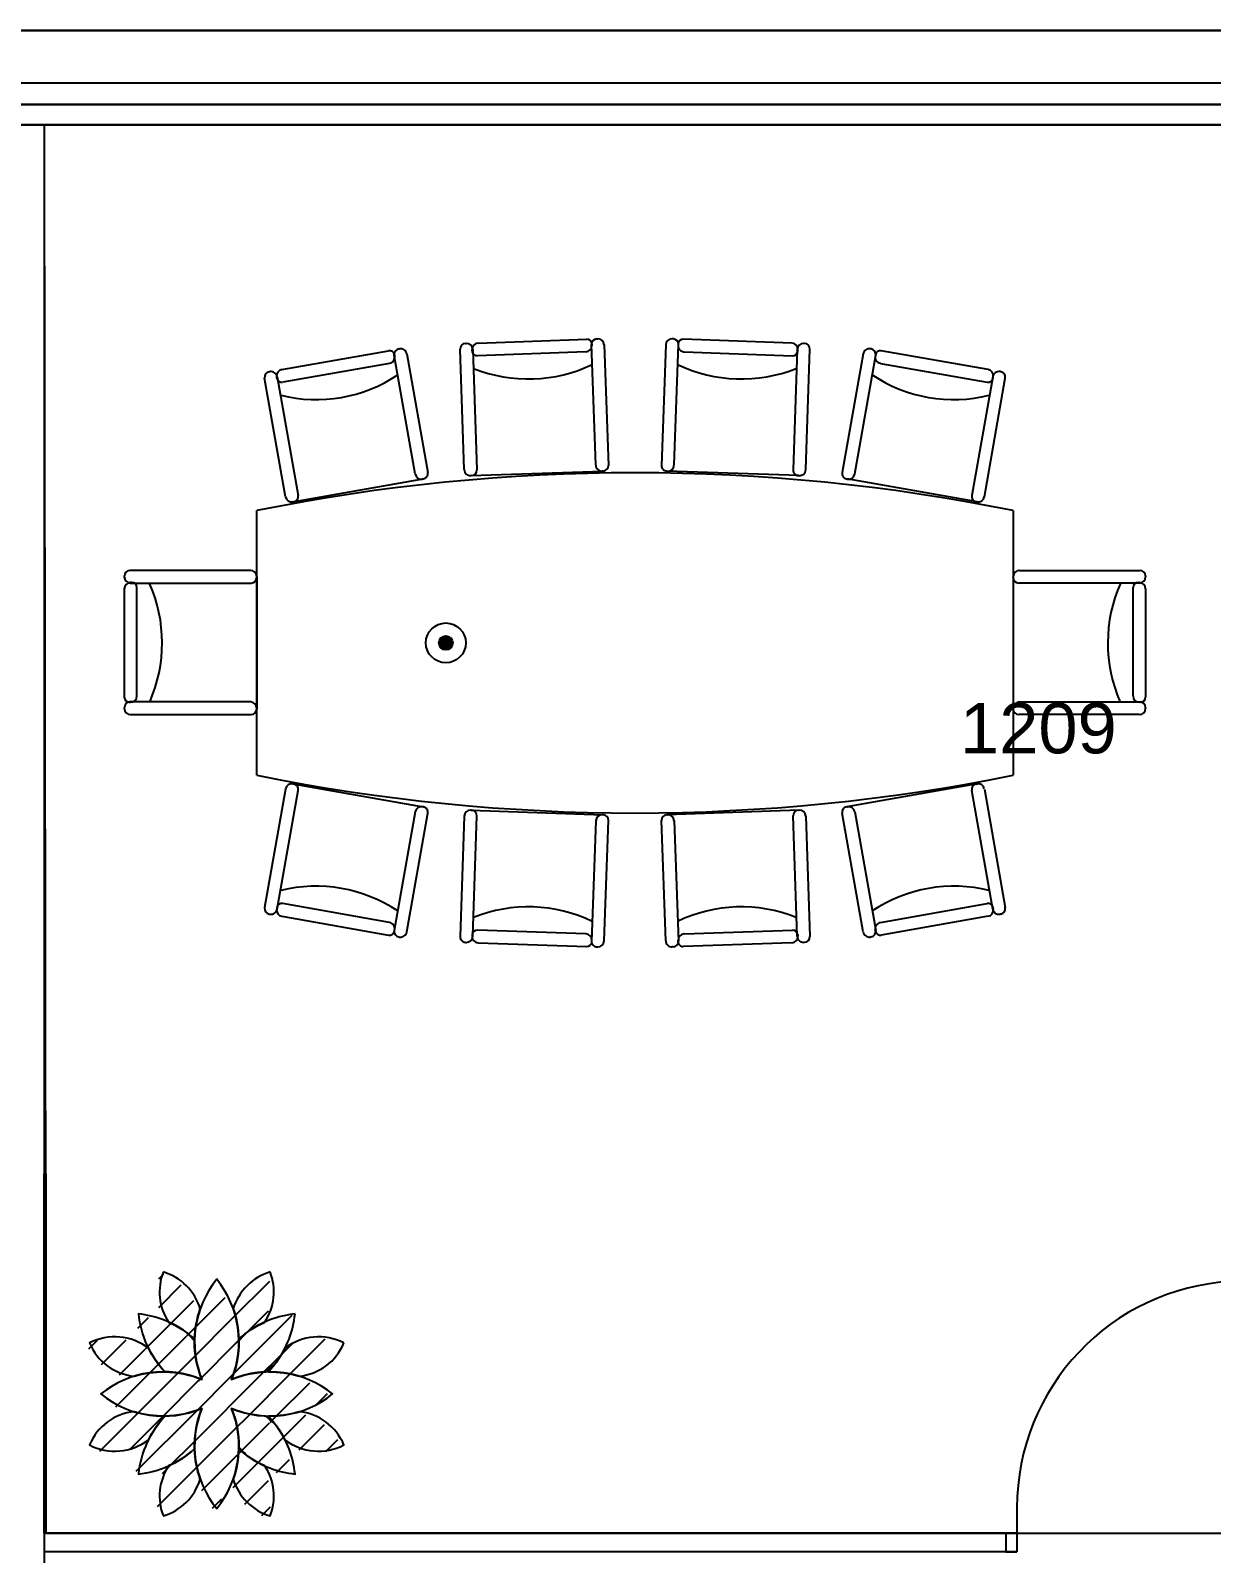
# Model space of a CAD drawing. Header units: inches. Extents: x 4 to 2210, y 3 to 2073.
# Drawn here: x 1649 to 1836.3, y 1831.5 to 2073.3 of the extents above; entities that cross this region are included whole.
import ezdxf

# ---------------------------------------------------------------- set-up
doc = ezdxf.new("R2010")
doc.units = ezdxf.units.IN
doc.header["$MEASUREMENT"] = 0
for name, color, linetype in [('Planon_construction', 253, 'Continuous'), ('Planon_floor', 1, 'Continuous'), ('Planon_space', 40, 'Continuous'), ('Planon_space_number', 30, 'Continuous')]:
    doc.layers.add(name, color=color, linetype=linetype)
doc.styles.get("Standard").update_dxf_attribs({"font": 'arial.ttf'})

# ---------------------------------------------------------------- blocks, each defined once
blk = doc.blocks.new('1Front_1100_A-4_Data_Elec 07 26 18_RDI BASE$0$30DOOR')
for p, q in [((0, 0), (0, 4)), ((36, 0), (36, 4))]:
    blk.add_line(p, q)
blk.add_lwpolyline([(0, -36), (0, 0), (2, 0), (2, -36)], close=True)
blk.add_arc((0, 0), 36, 273.1847, 0)
blk = doc.blocks.new('Furniture_Conftable_3')
at = {"layer": 'Planon_construction'}
blk.add_hatch(color=256, dxfattribs=at).paths.add_polyline_path([(-112.11, 0.02, 1), (-109.89, 0.02, 1)])
for p, q in [((-137.02, 43.41), (-120.07, 46.4)), ((-118.47, 46.68), (-118.35, 46.7)), ((-108.08, 27.53), (-108.75, 46.64)), ((-107.9, 47.55), (-107.78, 47.55)), ((-106.82, 46.38), (-106.83, 46.58)), ((-106.74, 46.59), (-106.08, 27.47)), ((-88.8, 46.21), (-106, 45.61)), ((-105.86, 47.62), (-88.66, 48.22)), ((-87.22, 28.26), (-87.88, 47.37)), ((-87.84, 47.46), (-87.84, 47.25)), ((-87.04, 48.28), (-86.91, 48.28)), ((-85.88, 47.32), (-85.21, 28.2)), ((-76.12, 47.32), (-76.79, 28.2)), ((-74.96, 48.28), (-75.09, 48.28)), ((-74.78, 28.26), (-74.12, 47.37)), ((-74.16, 47.46), (-74.16, 47.25)), ((-56.14, 47.62), (-73.34, 48.22)), ((-73.2, 46.21), (-56, 45.61)), ((-55.26, 46.59), (-55.92, 27.47)), ((-55.18, 46.38), (-55.17, 46.58)), ((-54.1, 47.55), (-54.22, 47.55)), ((-53.92, 27.53), (-53.25, 46.64)), ((-43.53, 46.68), (-43.65, 46.7)), ((-24.98, 43.41), (-41.93, 46.4)), ((-119.93, 44.39), (-136.88, 41.41)), ((-115.86, 26.83), (-119.18, 45.67)), ((-119.16, 45.76), (-119.12, 45.55)), ((-117.19, 45.89), (-113.87, 27.06)), ((-44.81, 45.89), (-48.13, 27.06)), ((-46.14, 26.83), (-42.82, 45.67)), ((-42.84, 45.76), (-42.88, 45.55)), ((-42.07, 44.39), (-25.12, 41.41)), ((-136.42, 23.21), (-139.74, 42.04)), ((-139.03, 43.06), (-138.91, 43.08)), ((-137.79, 42.05), (-137.83, 42.25)), ((-137.83, 42.25), (-137.83, 42.25)), ((-137.75, 42.27), (-134.43, 23.43)), ((-24.25, 42.27), (-27.57, 23.43)), ((-25.58, 23.21), (-22.26, 42.04)), ((-24.21, 42.05), (-24.17, 42.25)), ((-24.17, 42.25), (-24.17, 42.25)), ((-22.97, 43.06), (-23.09, 43.08)), ((-107.04, 26.57), (-86.06, 27.3)), ((-86.06, 27.3), (-86.18, 27.29)), ((-54.96, 26.57), (-75.94, 27.3)), ((-75.94, 27.3), (-75.82, 27.29)), ((-135.26, 22.4), (-114.58, 26.04)), ((-114.58, 26.04), (-114.7, 26.02)), ((-114.7, 26.02), (-114.7, 26.02)), ((-106.92, 26.57), (-107.04, 26.57)), ((-55.08, 26.57), (-54.96, 26.57)), ((-26.74, 22.4), (-47.42, 26.04)), ((-47.42, 26.04), (-47.3, 26.02)), ((-47.3, 26.02), (-47.3, 26.02)), ((-135.14, 22.42), (-135.26, 22.4)), ((-135.26, 22.4), (-135.26, 22.4)), ((-26.86, 22.42), (-26.74, 22.4)), ((-26.74, 22.4), (-26.74, 22.4)), ((-141, -20.98), (-141, 21.02)), ((-21, 21.02), (-21, -20.98)), ((-162, 10.65), (-162, 10.52)), ((-142, 11.52), (-161.12, 11.52)), ((-141, 10.52), (-141, -10.48)), ((-141, 10.4), (-141, 10.52)), ((-21, 10.52), (-21, -10.48)), ((-21, 10.4), (-21, 10.52)), ((-20, 11.52), (-0.88, 11.52)), ((0, 10.65), (0, 10.52)), ((-162, 8.6), (-162, -8.6)), ((-160.79, 9.6), (-161, 9.6)), ((-161, 9.52), (-141.87, 9.52)), ((-160, -8.4), (-160, 8.81)), ((-1, 9.52), (-20.13, 9.52)), ((-2, -8.4), (-2, 8.81)), ((-1.21, 9.6), (-1, 9.6)), ((0, 8.6), (0, -8.6)), ((-161.21, -9.4), (-161, -9.4)), ((-142, -9.35), (-161.12, -9.35)), ((-20, -9.35), (-0.88, -9.35)), ((-0.79, -9.4), (-1, -9.4)), ((-162, -10.23), (-162, -10.35)), ((-161, -11.35), (-141.87, -11.35)), ((-141, -10.48), (-141, -10.35)), ((-21, -10.48), (-21, -10.35)), ((-1, -11.35), (-20.13, -11.35)), ((0, -10.23), (0, -10.35)), ((-136.42, -23.17), (-139.74, -42)), ((-137.75, -42.23), (-134.43, -23.39)), ((-135.26, -22.36), (-114.58, -26)), ((-135.14, -22.38), (-135.26, -22.36)), ((-135.26, -22.36), (-135.26, -22.36)), ((-26.74, -22.36), (-47.42, -26)), ((-24.25, -42.23), (-27.57, -23.39)), ((-26.86, -22.38), (-26.74, -22.36)), ((-26.74, -22.36), (-26.74, -22.36)), ((-25.58, -23.17), (-22.26, -42)), ((-114.58, -26), (-114.7, -25.98)), ((-114.7, -25.98), (-114.7, -25.98)), ((-107.04, -26.52), (-86.06, -27.26)), ((-106.92, -26.53), (-107.04, -26.52)), ((-54.96, -26.52), (-75.94, -27.26)), ((-55.08, -26.53), (-54.96, -26.52)), ((-47.42, -26), (-47.3, -25.98)), ((-47.3, -25.98), (-47.3, -25.98)), ((-115.86, -26.79), (-119.18, -45.63)), ((-117.19, -45.85), (-113.87, -27.02)), ((-108.08, -27.49), (-108.75, -46.6)), ((-106.74, -46.55), (-106.08, -27.43)), ((-87.22, -28.22), (-87.88, -47.33)), ((-86.06, -27.26), (-86.18, -27.25)), ((-85.88, -47.27), (-85.21, -28.16)), ((-76.12, -47.27), (-76.79, -28.16)), ((-75.94, -27.26), (-75.82, -27.25)), ((-74.78, -28.22), (-74.12, -47.33)), ((-55.26, -46.55), (-55.92, -27.43)), ((-53.92, -27.49), (-53.25, -46.6)), ((-44.81, -45.85), (-48.13, -27.02)), ((-46.14, -26.79), (-42.82, -45.63)), ((-139.03, -43.02), (-138.91, -43.04)), ((-137.79, -42.01), (-137.83, -42.21)), ((-137.83, -42.21), (-137.83, -42.21)), ((-137.02, -43.37), (-120.07, -46.36)), ((-119.93, -44.35), (-136.88, -41.36)), ((-42.07, -44.35), (-25.12, -41.36)), ((-24.98, -43.37), (-41.93, -46.36)), ((-24.21, -42.01), (-24.17, -42.21)), ((-24.17, -42.21), (-24.17, -42.21)), ((-22.97, -43.02), (-23.09, -43.04)), ((-119.16, -45.72), (-119.12, -45.51)), ((-88.8, -46.17), (-106, -45.57)), ((-73.2, -46.17), (-56, -45.57)), ((-42.84, -45.72), (-42.88, -45.51)), ((-118.47, -46.64), (-118.35, -46.66)), ((-107.9, -47.51), (-107.78, -47.51)), ((-106.82, -46.33), (-106.83, -46.54)), ((-105.86, -47.58), (-88.66, -48.18)), ((-87.84, -47.41), (-87.84, -47.21)), ((-87.04, -48.23), (-86.91, -48.24)), ((-74.96, -48.23), (-75.09, -48.24)), ((-74.16, -47.41), (-74.16, -47.21)), ((-56.14, -47.58), (-73.34, -48.18)), ((-55.18, -46.33), (-55.17, -46.54)), ((-54.1, -47.51), (-54.22, -47.51)), ((-43.53, -46.64), (-43.65, -46.66))]:
    blk.add_line(p, q, dxfattribs=at)
for radius in [3.16, 1.11]:
    blk.add_circle((-111, 0.02), radius, dxfattribs=at)
for centre, radius, start, end in [((-119.94, 45.62), 0.792, 9.9964, 99.9954), ((-118.32, 45.82), 0.875, 99.9974, 189.9962), ((-118.18, 45.72), 1, 9.9998, 100.003), ((-107.87, 46.67), 0.875, 92, 182), ((-107.74, 46.55), 1, 2, 92), ((-105.83, 46.62), 1, 92, 182), ((-106.03, 46.4), 0.792, 182, 272), ((-88.84, 47.21), 1, 272, 2), ((-88.64, 47.43), 0.792, 2, 92), ((-87.01, 47.4), 0.875, 92, 182), ((-86.88, 47.28), 1, 2, 92), ((-75.12, 47.28), 1, 88, 178), ((-74.99, 47.4), 0.875, 358, 88), ((-73.36, 47.43), 0.792, 88, 178), ((-73.16, 47.21), 1, 178, 268), ((-56.17, 46.62), 1, 358, 88), ((-55.97, 46.4), 0.792, 268, 358), ((-54.26, 46.55), 1, 88, 178), ((-54.13, 46.67), 0.875, 358, 88), ((-43.82, 45.72), 1, 79.997, 170.0002), ((-43.68, 45.82), 0.875, 350.0038, 80.0026), ((-42.06, 45.62), 0.792, 80.0046, 170.0036), ((-120.1, 45.38), 1, 279.9998, 10.003), ((-97.89, 65.22), 23.31, 248.0725, 295.7495), ((-64.11, 65.22), 23.31, 244.2505, 291.9275), ((-41.9, 45.38), 1, 169.997, 260.0002), ((-138.88, 42.2), 0.875, 99.9974, 189.9962), ((-138.73, 42.09), 1, 9.9998, 100.003), ((-136.85, 42.43), 1, 100.0001, 189.9964), ((-137.02, 42.19), 0.792, 190.003, 280.0025), ((-131.57, 61.95), 23.31, 256.0725, 303.7495), ((-30.43, 61.95), 23.31, 236.2505, 283.9275), ((-24.98, 42.19), 0.792, 259.9975, 349.997), ((-25.15, 42.43), 1, 350.0036, 79.9999), ((-23.27, 42.09), 1, 79.997, 170.0002), ((-23.12, 42.2), 0.875, 350.0038, 80.0026), ((-81, -275.98), 303, 78.5788, 101.4212), ((-114.88, 27.01), 1, 190.0001, 279.9974), ((-114.73, 26.91), 0.875, 280.003, 10.0038), ((-107.08, 27.56), 1, 182, 272), ((-106.95, 27.44), 0.875, 272, 2), ((-86.22, 28.29), 1, 182, 272), ((-86.09, 28.17), 0.875, 272, 2), ((-75.91, 28.17), 0.875, 178, 268), ((-75.78, 28.29), 1, 268, 358), ((-55.05, 27.44), 0.875, 178, 268), ((-54.92, 27.56), 1, 268, 358), ((-47.27, 26.91), 0.875, 169.9962, 259.997), ((-47.12, 27.01), 1, 260.0026, 349.9999), ((-135.43, 23.38), 1, 190.0001, 279.9974), ((-135.29, 23.28), 0.875, 280.003, 10.0038), ((-26.71, 23.28), 0.875, 169.9962, 259.997), ((-26.57, 23.38), 1, 260.0026, 349.9999), ((-161.12, 10.65), 0.875, 90, 180), ((-161, 10.52), 1, 180, 270), ((-142, 10.52), 1, 360, 90), ((-141.87, 10.4), 0.875, 270, 0), ((-20, 10.52), 1, 90, 180), ((-20.13, 10.4), 0.875, 180, 270), ((-1, 10.52), 1, 270, 0), ((-0.88, 10.65), 0.875, 0, 90), ((-161, 8.6), 1, 90, 180), ((-160.79, 8.81), 0.792, 0, 90), ((-179.31, 0.02), 23.31, 336.2505, 23.9275), ((17.31, 0.02), 23.31, 156.0725, 203.7495), ((-1.21, 8.81), 0.792, 90, 180), ((-1, 8.6), 1, 0, 90), ((-161.21, -8.6), 0.792, 180, 270), ((-161.12, -10.23), 0.875, 90, 180), ((-161, -8.4), 1, 270, 0), ((-142, -10.35), 1, 0, 90), ((-20, -10.35), 1, 90, 180), ((-1, -8.4), 1, 180, 270), ((-0.88, -10.23), 0.875, 0, 90), ((-0.79, -8.6), 0.792, 270, 0), ((-161, -10.35), 1, 180, 270), ((-141.87, -10.48), 0.875, 270, 0), ((-20.13, -10.48), 0.875, 180, 270), ((-1, -10.35), 1, 270, 0), ((-81, 276.02), 303, 258.5788, 281.4212), ((-135.43, -23.34), 1, 80.0026, 169.9999), ((-135.29, -23.24), 0.875, 349.9962, 79.997), ((-26.71, -23.24), 0.875, 100.003, 190.0038), ((-26.57, -23.34), 1, 10.0001, 99.9974), ((-114.88, -26.97), 1, 80.0026, 169.9999), ((-114.73, -26.86), 0.875, 349.9962, 79.997), ((-107.08, -27.52), 1, 88, 178), ((-106.95, -27.4), 0.875, 358, 88), ((-55.05, -27.4), 0.875, 92, 182), ((-54.92, -27.52), 1, 2, 92), ((-47.27, -26.86), 0.875, 100.003, 190.0038), ((-47.12, -26.97), 1, 10.0001, 99.9974), ((-86.22, -28.25), 1, 88, 178), ((-86.09, -28.13), 0.875, 358, 88), ((-75.91, -28.13), 0.875, 92, 182), ((-75.78, -28.25), 1, 2, 92), ((-131.57, -61.91), 23.31, 56.2505, 103.9275), ((-30.43, -61.91), 23.31, 76.0725, 123.7495), ((-138.88, -42.15), 0.875, 170.0038, 260.0026), ((-138.73, -42.05), 1, 259.997, 350.0002), ((-136.85, -42.39), 1, 170.0036, 259.9999), ((-137.02, -42.14), 0.792, 79.9975, 169.997), ((-97.89, -65.18), 23.31, 64.2505, 111.9275), ((-64.11, -65.18), 23.31, 68.0725, 115.7495), ((-24.98, -42.14), 0.792, 10.003, 100.0025), ((-25.15, -42.39), 1, 280.0001, 9.9964), ((-23.27, -42.05), 1, 189.9998, 280.003), ((-23.12, -42.15), 0.875, 279.9974, 9.9962), ((-119.94, -45.58), 0.792, 260.0046, 350.0036), ((-120.1, -45.34), 1, 349.997, 80.0002), ((-118.32, -45.78), 0.875, 170.0038, 260.0026), ((-118.18, -45.68), 1, 259.997, 350.0002), ((-106.03, -46.36), 0.792, 88, 178), ((-55.97, -46.36), 0.792, 2, 92), ((-43.82, -45.68), 1, 189.9998, 280.003), ((-43.68, -45.78), 0.875, 279.9974, 9.9962), ((-41.9, -45.34), 1, 99.9998, 190.003), ((-42.06, -45.58), 0.792, 189.9964, 279.9954), ((-107.87, -46.63), 0.875, 178, 268), ((-107.74, -46.51), 1, 268, 358), ((-105.83, -46.58), 1, 178, 268), ((-88.84, -47.17), 1, 358, 88), ((-88.64, -47.39), 0.792, 268, 358), ((-87.01, -47.36), 0.875, 178, 268), ((-86.88, -47.24), 1, 268, 358), ((-75.12, -47.24), 1, 182, 272), ((-74.99, -47.36), 0.875, 272, 2), ((-73.16, -47.17), 1, 92, 182), ((-73.36, -47.39), 0.792, 182, 272), ((-56.17, -46.58), 1, 272, 2), ((-54.26, -46.51), 1, 182, 272), ((-54.13, -46.63), 0.875, 272, 2)]:
    blk.add_arc(centre, radius, start, end, dxfattribs=at)
blk = doc.blocks.new('82_planting_generic - 82_planter_round_1200mm-2861272-Planon FM - 1e Verdieping')
at = {"layer": 'Planon_construction', "linetype": 'Continuous'}
blk.add_line((-368.2, -9), (-359.7, -0.5), dxfattribs=at)
at = {"layer": 'Planon_construction'}
for points in [[(44.7, 37.8, 0.273397), (-2.1, 355.9, 0.273397), (-48.9, 37.8, 0.27562), (-369.4, -8, 0.275602), (-49, -53.9, 0.273354), (-2.1, -371.9, 0.273354), (44.8, -53.9, 0.275602), (365.2, -8, 0.27562)], [(-171.3, 379.3, 0.244626), (-155, 220.4, -0.078598), (-72.2, 166.5, -0.077601), (-54.4, 262.4, 0.249774)], [(167.1, 379.3, 0.249774), (50.2, 262.4, -0.077601), (68, 166.5, -0.078598), (150.8, 220.4, 0.244626)], [(-72.4, 160, 0.025563), (-98.9, 188.1, 0.130684), (-250.6, 246.1, 0.164541), (-165.9, 62.2, -0.095401), (-48.9, 37.8, -0.099448)], [(246.4, 246.1, 0.130684), (94.7, 188.1, 0.025563), (68.2, 160, -0.099448), (44.7, 37.8, -0.088664), (153.3, 62, 0.031659), (188.4, 94.4, 0.130684)], [(-218.7, 137.4, 0.289305), (-405.7, 154, 0.274935), (-263.9, 48.2, -0.078844), (-165.9, 62.2, -0.073056)], [(401.5, 154, 0.289305), (214.5, 137.4, -0.073056), (161.7, 62.2, -0.078844), (259.8, 48.2, 0.274935)], [(-165.9, -78.3, -0.078814), (-263.9, -64.3, 0.274935), (-405.7, -170, 0.290007), (-218.7, -153.5, -0.073048)], [(-72.2, -182.6, -0.104586), (-49, -53.9, -0.095414), (-165.9, -78.3, 0.164497), (-250.6, -262.1, 0.158425)], [(188.4, -110.5, 0.031615), (153.3, -78, -0.088688), (44.8, -53.9, -0.099407), (68.2, -176.1, 0.025563), (94.7, -204.1, 0.130684), (246.4, -262.1, 0.130684)], [(259.8, -64.3, -0.078814), (161.8, -78.3, -0.073069), (214.5, -153.5, 0.289243), (401.5, -170, 0.274935)], [(-54.4, -278.4, -0.077617), (-72.2, -182.6, -0.078566), (-154.9, -236.4, 0.244728), (-171.3, -395.3, 0.249807)], [(150.7, -236.4, -0.078566), (68, -182.6, -0.077617), (50.2, -278.4, 0.249807), (167.1, -395.3, 0.244728)]]:
    blk.add_lwpolyline(points, format="xyb", close=True, dxfattribs=at)

msp = doc.modelspace()

# ---------------------------------------------------------------- linework, layer by layer
at = {"layer": 'Planon_construction'}
for p, q in [((2208.88, 2064.9), (11.81, 2064.9)), ((1025.19, 2058.28), (2208.88, 2058.28)), ((1651.2, 2058.28), (1651.2, 875.15)), ((1651.2, 1834.78), (1651.2, 1891.78)), ((1651.45, 1891.78), (1651.45, 1834.78)), ((1805.48, 1834.78), (1803.71, 1834.78)), ((1803.71, 1834.78), (1803.71, 1831.78)), ((1805.48, 1834.78), (1805.48, 1831.78)), ((1803.71, 1831.78), (1805.48, 1831.78))]:
    msp.add_line(p, q, dxfattribs=at)
at = {"layer": 'Planon_construction', "linetype": 'Continuous'}
for p, q in [((1669.35, 1870.61), (1672.93, 1874.19)), ((1669.37, 1875.12), (1670.11, 1875.86)), ((1666.06, 1867.32), (1667.74, 1869)), ((1658.28, 1864.04), (1659.66, 1865.41)), ((1660.27, 1861.53), (1664.17, 1865.44)), ((1663.11, 1859.88), (1667.21, 1863.98)), ((1694.31, 1855.16), (1696.1, 1856.95)), ((1682.24, 1847.58), (1686.92, 1852.26)), ((1691.63, 1847.99), (1695.67, 1852.03)), ((1695.84, 1847.71), (1697.77, 1849.64)), ((1688.05, 1844.41), (1690.08, 1846.45)), ((1683.03, 1839.39), (1686.78, 1843.14)), ((1677.9, 1838.75), (1679.37, 1840.23)), ((1685.72, 1837.59), (1687.06, 1838.93))]:
    msp.add_line(p, q, dxfattribs=at)
at = {"layer": 'Planon_construction'}
for points in [[(2210.32, 2073.28), (1643.81, 2073.28), (2210.32, 2073.28), (2209.38, 633.18), (1749.23, 3.37), (630.18, 3.37), (469.11, 3.36), (463.87, 3.31), (460.68, 7.46), (3.8, 633.35), (3.8, 2073.28), (11.81, 2073.28), (3.8, 2073.28), (3.8, 633.35), (460.68, 7.46), (463.87, 3.31), (469.11, 3.36), (630.18, 3.37)], [(3.81, 2014.28), (15.19, 2014.28), (15.19, 2061.53), (2208.63, 2061.53), (1531.81, 2061.52)], [(1805.48, 1834.78), (1651.2, 1834.78)], [(1805.48, 1831.78), (1651.2, 1831.78)]]:
    msp.add_lwpolyline(points, dxfattribs=at)
at = {"layer": 'Planon_construction', "linetype": 'Continuous'}
for points in [[(1660, 1847.79), (1665.82, 1853.61), (1672.17, 1859.96), (1674.79, 1862.58), (1681.13, 1868.92), (1686.98, 1874.77)], [(1667.25, 1864.02), (1671.04, 1867.81), (1674.9, 1871.67)], [(1673.79, 1866.07), (1674.76, 1867.04), (1679.88, 1872.16)], [(1664.7, 1848.01), (1669.83, 1853.13), (1675.68, 1858.98), (1675.74, 1859.05), (1681.64, 1864.95), (1683.54, 1866.84), (1686.74, 1870.04)], [(1665.79, 1844.6), (1675.38, 1854.19), (1680.69, 1859.5), (1690.54, 1869.35)], [(1662.56, 1854.84), (1667.76, 1860.04), (1668.98, 1861.27), (1673.73, 1866.01)], [(1669.18, 1839.01), (1675.02, 1844.85), (1681.39, 1851.22), (1683.58, 1853.41), (1689.96, 1859.79), (1695.76, 1865.59)], [(1669.94, 1844.26), (1671.29, 1845.61), (1674.63, 1848.95), (1685.82, 1860.14), (1688.11, 1862.43), (1690.57, 1864.89)], [(1687.01, 1852.35), (1687.84, 1853.18), (1693.31, 1858.65)], [(1681.17, 1842.02), (1684.83, 1845.68), (1688.81, 1849.66), (1692.7, 1853.55)], [(1676.18, 1841.52), (1681.58, 1846.92), (1682.14, 1847.48)]]:
    msp.add_lwpolyline(points, dxfattribs=at)
at = {"layer": 'Planon_floor'}
msp.add_lwpolyline([(2204.28, 2058.28), (2204.28, 2058.28), (1025.19, 2058.28), (1025.19, 2061.53), (15.19, 2061.53), (15.19, 2014.28), (11.82, 2014.28), (11.82, 1895.4), (11.82, 1891.4), (8.9, 1891.4), (8.8, 634.98), (466.19, 8.08), (1746.89, 8.08), (2204.28, 634.98), (2204.28, 2058.28), (2204.28, 2058.28)], dxfattribs=at)
at = {"layer": 'Planon_space'}
msp.add_lwpolyline([(1651.2, 2058.28), (1651.45, 1834.78), (1805.48, 1834.78), (1857.5, 1834.78), (2016.22, 1925.97), (2016.22, 2058.28), (1651.2, 2058.28)], dxfattribs=at)

# ---------------------------------------------------------------- block references
at = {"layer": 'Planon_construction'}
msp.add_blockref('Furniture_Conftable_3', (1825.89, 1976.05), dxfattribs=at)
at = {"layer": 'Planon_construction', "xscale": 0.05, "yscale": 0.05, "zscale": 0.05}
msp.add_blockref('82_planting_generic - 82_planter_round_1200mm-2861272-Planon FM - 1e Verdieping', (1678.65, 1857.26), dxfattribs=at)
at = {"layer": 'Planon_construction', "rotation": 180}
msp.add_blockref('1Front_1100_A-4_Data_Elec 07 26 18_RDI BASE$0$30DOOR', (1841.48, 1838.78), dxfattribs=at)

# ---------------------------------------------------------------- texts
at = {"layer": 'Planon_space_number'}
msp.add_text('1209', height=8, dxfattribs=at).set_placement((1796.45, 1958.54))

doc.saveas('drawing.dxf')
